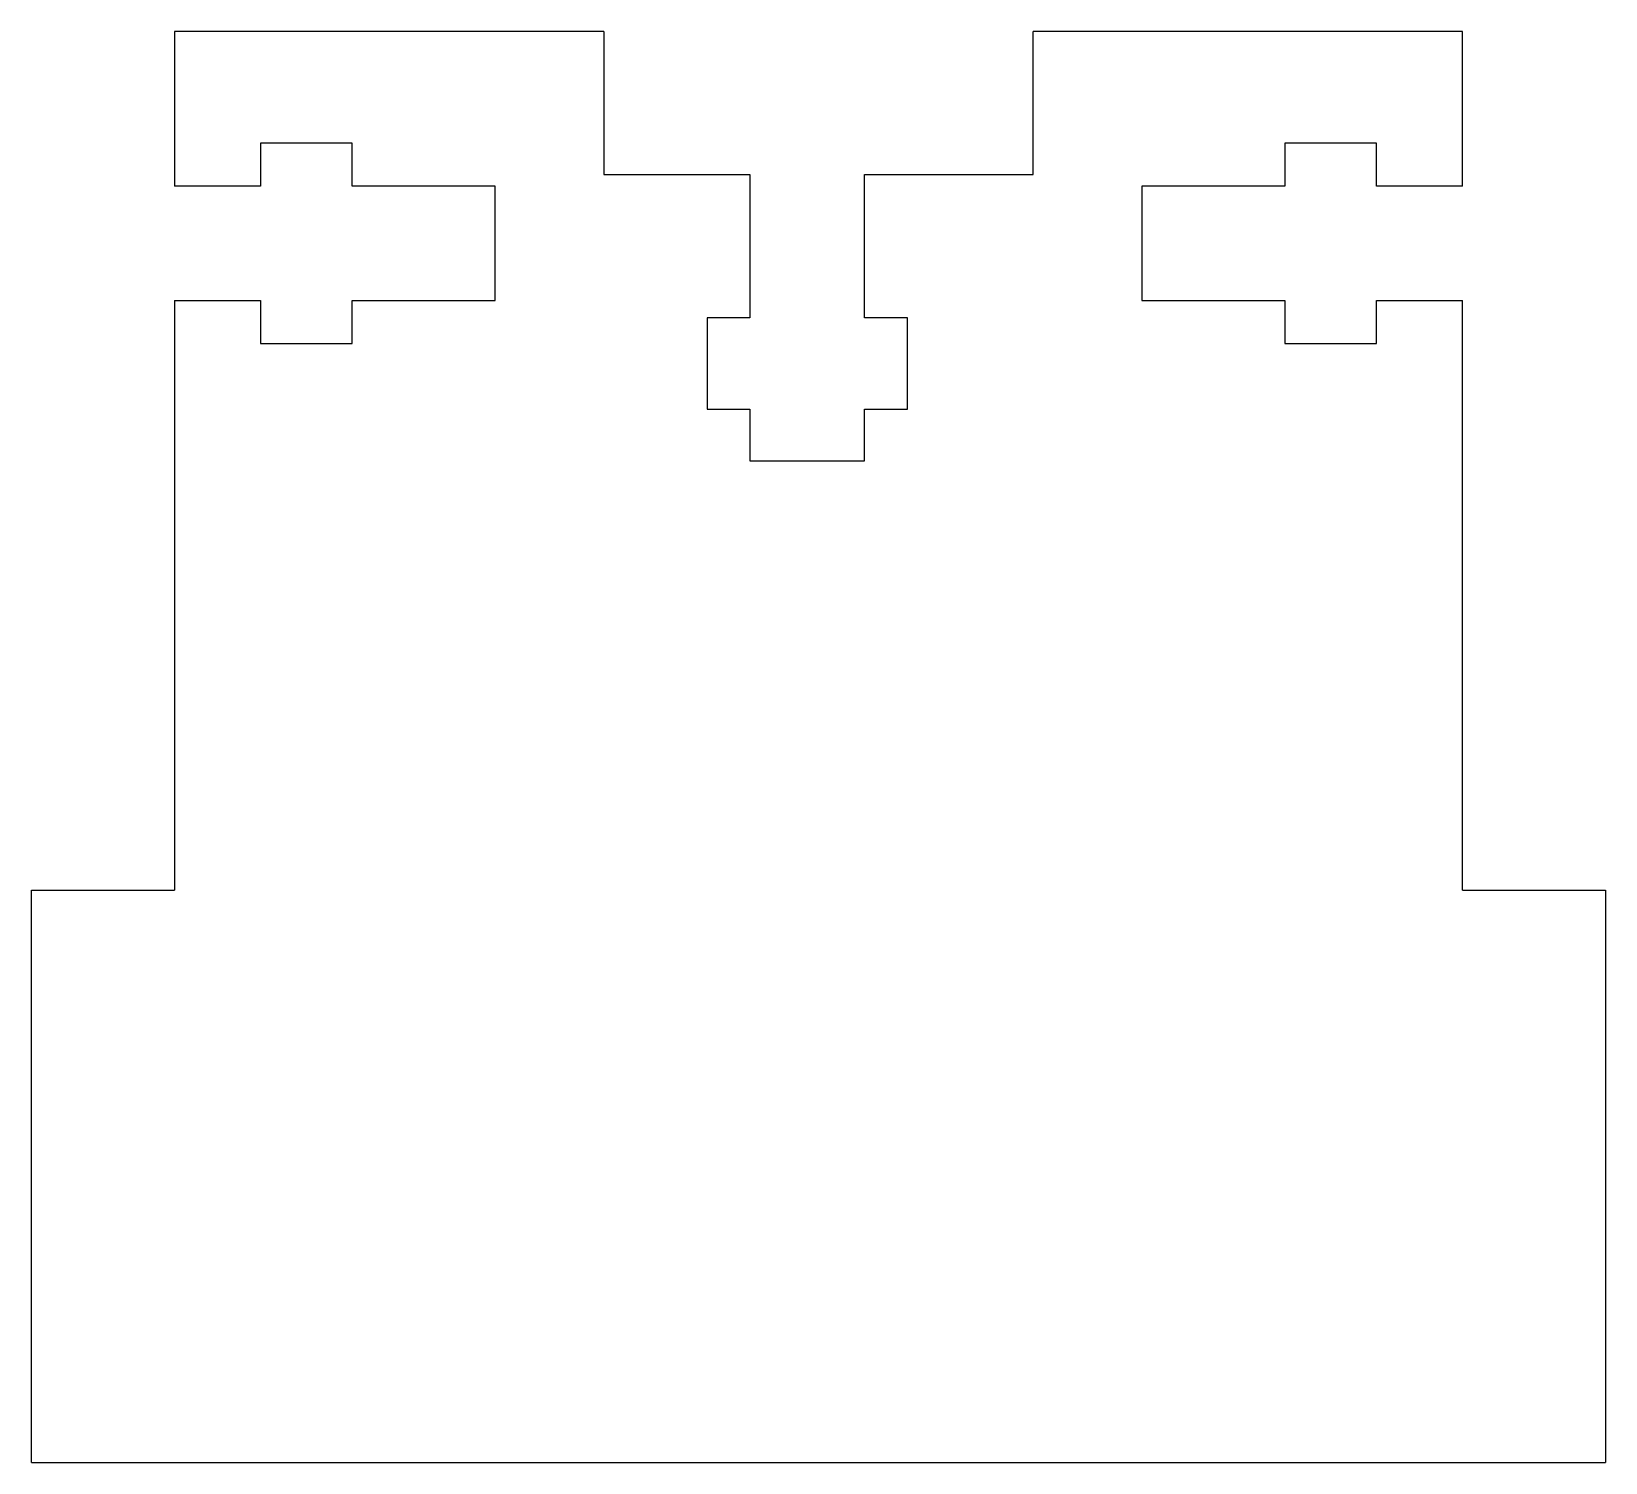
# Model space of a CAD drawing. Header units: millimetres. Extents: x -35 to 20, y -25 to 25.
import ezdxf

# ---------------------------------------------------------------- set-up
doc = ezdxf.new("R2010")
doc.units = ezdxf.units.MM

msp = doc.modelspace()

# ---------------------------------------------------------------- linework, layer by layer
at = {"color": 7, "linetype": 'Continuous', "lineweight": 25}
for p, q in [((-30, 25), (-30, 19.6)), ((-15, 25), (-30, 25)), ((-15, 25), (-15, 20)), ((0, 20), (0, 25)), ((15, 25), (0, 25)), ((15, 19.6), (15, 25)), ((-23.8, 21.1), (-27, 21.1)), ((-27, 21.1), (-27, 19.6)), ((-23.8, 19.6), (-23.8, 21.1)), ((12, 21.1), (8.8, 21.1)), ((8.8, 21.1), (8.8, 19.6)), ((12, 19.6), (12, 21.1)), ((-15, 20), (-9.895, 20)), ((-9.895, 20), (-9.895, 15)), ((-5.895, 15), (-5.895, 20)), ((-5.895, 20), (0, 20)), ((-27, 19.6), (-30, 19.6)), ((-18.8, 19.6), (-23.8, 19.6)), ((-18.8, 15.6), (-18.8, 19.6)), ((8.8, 19.6), (3.8, 19.6)), ((3.8, 19.6), (3.8, 15.6)), ((15, 19.6), (12, 19.6)), ((-30, 15.6), (-27, 15.6)), ((-30, 15.6), (-30, -5)), ((-27, 15.6), (-27, 14.1)), ((-23.8, 14.1), (-23.8, 15.6)), ((-23.8, 15.6), (-18.8, 15.6)), ((3.8, 15.6), (8.8, 15.6)), ((8.8, 15.6), (8.8, 14.1)), ((12, 14.1), (12, 15.6)), ((12, 15.6), (15, 15.6)), ((15, -5), (15, 15.6)), ((-9.895, 15), (-11.395, 15)), ((-11.395, 15), (-11.395, 11.8)), ((-4.395, 15), (-5.895, 15)), ((-4.395, 11.8), (-4.395, 15)), ((-27, 14.1), (-23.8, 14.1)), ((8.8, 14.1), (12, 14.1)), ((-11.395, 11.8), (-9.895, 11.8)), ((-9.895, 11.8), (-9.895, 10)), ((-5.895, 10), (-5.895, 11.8)), ((-5.895, 11.8), (-4.395, 11.8)), ((-9.895, 10), (-5.895, 10)), ((-35, -25), (-35, -5)), ((-35, -5), (-30, -5)), ((15, -5), (20, -5)), ((20, -5), (20, -25)), ((-35, -25), (20, -25))]:
    msp.add_line(p, q, dxfattribs=at)

doc.saveas('drawing.dxf')
